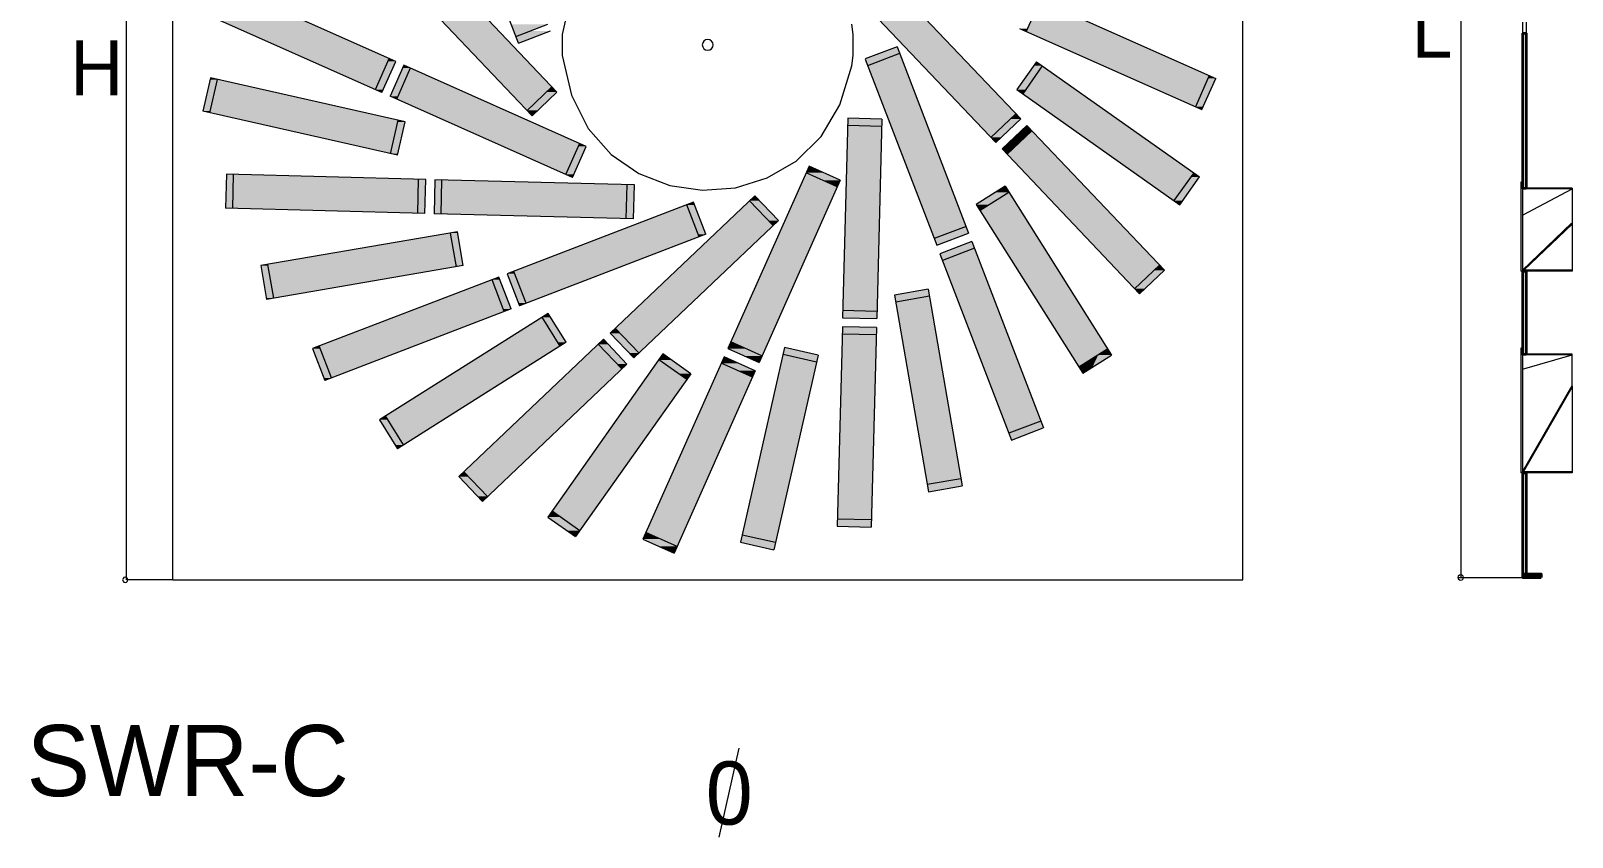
# Model space of a CAD drawing. Extents: x 0 to 239, y -13 to 288.
# Drawn here: x 18.6 to 168.9, y 136.7 to 215.4 of the extents above; entities that cross this region are included whole.
import ezdxf

# ---------------------------------------------------------------- set-up
doc = ezdxf.new("R2010")
doc.units = 0
for name, color, linetype in [('FILL', 8, 'Continuous'), ('GEOMETRY', 7, 'Continuous'), ('TEXT', 7, 'Continuous')]:
    doc.layers.add(name, color=color, linetype=linetype)

msp = doc.modelspace()

# ---------------------------------------------------------------- hatches: boundary and pattern name
at = {"layer": 'FILL'}
for points in [[(54.53, 220.71), (64.79, 209.89), (69.37, 209.89)], [(54.53, 220.71), (59.13, 220.71), (69.37, 209.89)], [(99.76, 218.07), (110.02, 207.27), (114.61, 207.27)], [(99.76, 218.07), (104.36, 218.07), (114.61, 207.27)], [(116.98, 218.35), (115.62, 215.3), (123.81, 215.3)], [(35.67, 216.96), (45.32, 212.67), (53.52, 212.67)], [(35.67, 216.96), (43.86, 216.96), (53.52, 212.67)], [(65.4, 216.01), (68.97, 216.01), (65.85, 214.82)], [(65.85, 214.82), (67.82, 214.82), (67.26, 215.36)], [(67.26, 215.36), (67.82, 214.82), (69.22, 215.36)], [(114.97, 215.58), (115.62, 215.31), (115.75, 215.58)], [(115.62, 215.3), (125.29, 211), (133.48, 211)], [(115.62, 215.3), (123.81, 215.3), (133.48, 211)], [(164.03, 200.02), (164.39, 200.02), (164.03, 215.13)], [(164.03, 215.13), (164.39, 200.02), (164.39, 215.13)], [(65.85, 214.82), (66.11, 214.17), (67.82, 214.82)], [(101.33, 213.15), (103.28, 213.15), (103.04, 213.8)], [(45.32, 212.67), (53.52, 212.67), (52.17, 209.63)], [(53.39, 212.37), (52.17, 209.63), (52.93, 209.63)], [(53.39, 212.37), (54.16, 212.37), (52.93, 209.63)], [(53.39, 212.37), (54.15, 212.37), (53.52, 212.67)], [(54.84, 211.74), (55.6, 211.74), (54.95, 212.02)], [(99.92, 212.61), (101.87, 212.61), (101.33, 213.15)], [(99.92, 212.61), (100.16, 211.95), (101.87, 212.61)], [(103.28, 213.15), (100.16, 211.95), (103.75, 211.95)], [(100.16, 211.95), (106.2, 196.28), (109.76, 196.28)], [(100.16, 211.95), (103.75, 211.95), (109.76, 196.28)], [(101.33, 213.15), (101.87, 212.61), (103.28, 213.15)], [(116.35, 211.95), (114.72, 209.63), (115.57, 209.63)], [(117.2, 211.95), (115.29, 209.22), (121.06, 209.22)], [(116.35, 211.95), (117.2, 211.95), (115.57, 209.63)], [(116.35, 211.95), (117.2, 211.95), (116.63, 212.35)], [(35.34, 207.53), (36.06, 207.53), (36.04, 210.61)], [(36.76, 210.61), (36.02, 207.36), (51.11, 207.36)], [(36.04, 210.61), (36.76, 210.61), (36.08, 210.78)], [(36.04, 210.61), (36.06, 207.53), (36.76, 210.61)], [(54.84, 211.74), (53.6, 208.98), (54.38, 208.98)], [(55.6, 211.74), (54.25, 208.7), (62.43, 208.7)], [(54.84, 211.74), (55.6, 211.74), (54.38, 208.98)], [(125.29, 211), (133.48, 211), (132.12, 207.96)], [(133.35, 210.72), (132.12, 207.96), (132.89, 207.96)], [(133.35, 210.72), (134.11, 210.72), (132.89, 207.96)], [(133.35, 210.72), (134.11, 210.72), (133.48, 211)], [(52.17, 209.63), (52.8, 209.33), (52.93, 209.63)], [(53.6, 208.98), (54.25, 208.7), (54.38, 208.98)], [(64.79, 209.89), (69.37, 209.89), (66.96, 207.6)], [(68.84, 209.39), (66.96, 207.6), (67.98, 207.6)], [(68.84, 209.39), (69.86, 209.39), (67.98, 207.6)], [(68.84, 209.39), (69.86, 209.39), (69.37, 209.89)], [(114.72, 209.63), (115.29, 209.22), (115.57, 209.63)], [(115.29, 209.22), (126.19, 201.52), (131.96, 201.52)], [(115.29, 209.22), (121.06, 209.22), (131.96, 201.52)], [(35.34, 207.53), (36.02, 207.36), (36.06, 207.53)], [(54.25, 208.7), (63.92, 204.39), (72.1, 204.39)], [(54.25, 208.7), (62.43, 208.7), (72.1, 204.39)], [(66.96, 207.6), (67.44, 207.08), (67.98, 207.6)], [(132.12, 207.96), (132.75, 207.68), (132.89, 207.96)], [(39.27, 206.64), (54.38, 206.64), (36.02, 207.36)], [(36.02, 207.36), (54.38, 206.64), (51.11, 207.36)], [(39.27, 206.64), (54.38, 206.64), (53.64, 203.37)], [(53.64, 203.37), (54.36, 203.37), (54.34, 206.47)], [(54.34, 206.47), (55.07, 206.47), (54.38, 206.64)], [(54.34, 206.47), (54.36, 203.37), (55.07, 206.47)], [(98.2, 206.04), (97.73, 188.08), (101.07, 188.08)], [(98.2, 206.04), (101.54, 206.04), (98.22, 206.14)], [(98.2, 206.04), (101.54, 206.04), (101.07, 188.08)], [(98.22, 206.75), (101.56, 206.75), (98.24, 206.84)], [(98.22, 206.14), (101.54, 206.14), (98.22, 206.75)], [(98.22, 206.75), (101.54, 206.14), (101.56, 206.75)], [(98.22, 206.14), (101.54, 206.04), (101.54, 206.14)], [(110.02, 207.27), (114.61, 207.27), (112.19, 204.97)], [(114.08, 206.77), (112.19, 204.97), (113.21, 204.97)], [(114.08, 206.77), (115.09, 206.77), (113.21, 204.97)], [(114.08, 206.77), (115.09, 206.77), (114.61, 207.27)], [(115.16, 205.62), (116.18, 205.62), (115.7, 206.12)], [(112.19, 204.97), (112.67, 204.47), (113.21, 204.97)], [(115.16, 205.62), (113.29, 203.84), (114.31, 203.84)], [(116.18, 205.62), (113.77, 203.32), (118.35, 203.32)], [(115.16, 205.62), (116.18, 205.62), (114.31, 203.84)], [(53.64, 203.37), (54.32, 203.22), (54.36, 203.37)], [(63.92, 204.39), (72.1, 204.39), (70.75, 201.35)], [(71.97, 204.09), (70.75, 201.35), (71.51, 201.35)], [(71.97, 204.09), (72.73, 204.09), (71.51, 201.35)], [(71.97, 204.1), (72.73, 204.1), (72.1, 204.39)], [(113.29, 203.84), (113.77, 203.32), (114.31, 203.84)], [(113.77, 203.32), (124.01, 192.51), (128.62, 192.51)], [(113.77, 203.32), (118.35, 203.32), (128.62, 192.51)], [(94.17, 201.52), (93.56, 200.16), (97.21, 200.16)], [(94.17, 201.52), (95.9, 201.52), (94.45, 202.15)], [(95.77, 200.79), (97.49, 200.79), (94.17, 201.52)], [(94.17, 201.52), (97.49, 200.79), (95.9, 201.52)], [(126.19, 201.52), (131.96, 201.52), (130.03, 198.81)], [(131.68, 201.11), (132.53, 201.11), (131.96, 201.52)], [(37.55, 198.04), (38.25, 198.04), (37.64, 201.35)], [(37.64, 201.35), (38.34, 201.35), (37.64, 201.37)], [(37.64, 201.35), (38.25, 198.04), (38.34, 201.35)], [(38.32, 200.88), (38.25, 198.03), (56.31, 198.03)], [(38.32, 200.88), (56.38, 200.88), (38.34, 201.35)], [(38.32, 200.88), (56.38, 200.88), (56.31, 198.03)], [(56.31, 197.54), (57, 197.54), (56.38, 200.87)], [(56.38, 200.87), (57.09, 200.87), (56.38, 200.88)], [(56.38, 200.87), (57, 197.54), (57.09, 200.87)], [(57.89, 197.51), (58.57, 197.51), (57.96, 200.81)], [(57.96, 200.81), (58.66, 200.81), (57.96, 200.83)], [(57.96, 200.81), (58.57, 197.51), (58.66, 200.81)], [(58.65, 200.35), (58.57, 197.49), (76.65, 197.49)], [(58.65, 200.35), (76.72, 200.35), (58.66, 200.81)], [(58.65, 200.35), (76.72, 200.35), (76.65, 197.49)], [(70.75, 201.35), (71.38, 201.05), (71.51, 201.35)], [(76.63, 197.02), (77.34, 197.02), (76.72, 200.33)], [(76.72, 200.33), (77.43, 200.33), (76.72, 200.35)], [(76.72, 200.33), (77.34, 197.02), (77.43, 200.33)], [(93.56, 200.16), (86.82, 185.02), (90.48, 185.02)], [(93.56, 200.16), (97.21, 200.16), (90.48, 185.02)], [(95.77, 200.79), (97.21, 200.16), (97.49, 200.79)], [(112.64, 199.6), (113.94, 199.6), (113.57, 200.2)], [(131.68, 201.11), (130.03, 198.81), (130.9, 198.81)], [(131.68, 201.11), (132.53, 201.11), (130.9, 198.81)], [(82.53, 198.38), (83.29, 198.38), (83.2, 198.64)], [(88.66, 198.79), (86.11, 196.37), (90.96, 196.37)], [(88.66, 198.79), (89.62, 198.79), (89.18, 199.27)], [(88.66, 198.79), (90.49, 196.86), (91.46, 196.86)], [(88.66, 198.79), (89.62, 198.79), (91.46, 196.86)], [(112.64, 199.6), (110.74, 198.42), (112.06, 198.42)], [(110.74, 198.42), (111.13, 197.84), (112.06, 198.42)], [(113.94, 199.6), (111.13, 197.84), (115.07, 197.84)], [(112.64, 199.6), (113.94, 199.6), (112.06, 198.42)], [(130.03, 198.81), (130.6, 198.4), (130.9, 198.81)], [(37.54, 198.05), (38.25, 198.03), (38.25, 198.05)], [(38.25, 198.03), (56.31, 197.54), (56.31, 198.03)], [(56.31, 197.54), (57, 197.53), (57, 197.54)], [(57.89, 197.51), (58.57, 197.49), (58.57, 197.51)], [(58.57, 197.49), (76.63, 197.02), (76.65, 197.49)], [(82.53, 198.38), (74.44, 195.28), (83.74, 195.28)], [(76.63, 197.02), (77.34, 197.01), (77.34, 197.02)], [(82.53, 198.38), (83.63, 195.52), (84.39, 195.52)], [(82.53, 198.38), (83.29, 198.38), (84.39, 195.52)], [(111.13, 197.84), (119.63, 184.33), (123.59, 184.33)], [(111.13, 197.84), (115.07, 197.84), (123.59, 184.33)], [(59.48, 195.63), (41.68, 192.57), (60.02, 192.57)], [(59.48, 195.63), (60.21, 195.63), (60.17, 195.74)], [(59.48, 195.63), (60.04, 192.46), (60.74, 192.46)], [(59.48, 195.63), (60.21, 195.63), (60.74, 192.46)], [(86.11, 196.37), (75.55, 186.35), (80.4, 186.35)], [(86.11, 196.37), (90.96, 196.37), (80.4, 186.35)], [(83.63, 195.52), (83.74, 195.28), (84.39, 195.52)], [(90.49, 196.86), (90.96, 196.37), (91.46, 196.86)], [(106.2, 196.28), (109.76, 196.28), (106.64, 195.09)], [(106.64, 195.09), (108.61, 195.09), (108.05, 195.63)], [(108.05, 195.63), (110, 195.63), (109.76, 196.28)], [(108.05, 195.63), (108.61, 195.09), (110, 195.63)], [(74.44, 195.28), (65.68, 191.9), (74.98, 191.9)], [(74.44, 195.28), (83.74, 195.28), (74.98, 191.9)], [(106.64, 195.09), (106.9, 194.45), (108.61, 195.09)], [(107.22, 193.61), (109.17, 193.61), (108.61, 194.15)], [(110.58, 194.15), (107.46, 192.96), (111.04, 192.96)], [(108.61, 194.15), (110.58, 194.15), (110.32, 194.82)], [(108.61, 194.15), (109.17, 193.61), (110.58, 194.15)], [(41, 192.46), (41.07, 192.46), (41.7, 192.46)], [(41, 192.46), (41.53, 189.29), (42.26, 189.29)], [(41, 192.46), (41.7, 192.46), (42.26, 189.29)], [(41.07, 192.46), (41.7, 192.46), (41.68, 192.57)], [(41.07, 192.46), (41.7, 192.46)], [(41.72, 192.35), (60.06, 192.35), (41.68, 192.57)], [(41.68, 192.57), (60.06, 192.35), (60.02, 192.57)], [(60.04, 192.46), (60.06, 192.35), (60.67, 192.46)], [(60.04, 192.46), (60.67, 192.46)], [(60.04, 192.46), (60.67, 192.46), (60.74, 192.46)], [(107.22, 193.61), (107.46, 192.96), (109.17, 193.61)], [(107.46, 192.96), (113.47, 177.3), (117.05, 177.3)], [(107.46, 192.96), (111.04, 192.96), (117.05, 177.3)], [(124.01, 192.51), (128.62, 192.51), (126.2, 190.21)], [(128.08, 192.01), (129.1, 192.01), (128.62, 192.51)], [(41.72, 192.35), (60.06, 192.35), (42.26, 189.28)], [(63.55, 191.09), (55.45, 187.98), (64.73, 187.98)], [(63.55, 191.08), (64.31, 191.08), (64.2, 191.34)], [(63.55, 191.09), (64.64, 188.23), (65.4, 188.23)], [(63.55, 191.09), (64.31, 191.09), (65.4, 188.23)], [(65.03, 191.66), (65.77, 191.66), (65.68, 191.9)], [(65.03, 191.66), (66.12, 188.8), (66.87, 188.8)], [(65.03, 191.66), (65.77, 191.66), (66.87, 188.8)], [(65.68, 191.9), (74.98, 191.9), (66.87, 188.8)], [(128.08, 192.01), (126.2, 190.21), (127.22, 190.21)], [(128.08, 192.01), (129.1, 192.01), (127.22, 190.21)], [(164.03, 183.82), (164.39, 183.82), (164.03, 191.91)], [(164.03, 191.91), (164.39, 183.82), (164.39, 191.91)], [(102.8, 189.58), (106.18, 189.58), (106.08, 190.16)], [(102.82, 189.47), (106.2, 189.47), (102.8, 189.58)], [(102.8, 189.58), (106.2, 189.47), (106.18, 189.58)], [(102.82, 189.47), (102.93, 188.9), (106.2, 189.47)], [(102.93, 188.9), (106.31, 188.9), (106.2, 189.47)], [(126.2, 190.21), (126.69, 189.71), (127.22, 190.21)], [(41.54, 189.29), (41.55, 189.17), (42.26, 189.29)], [(55.45, 187.98), (46.69, 184.63), (55.99, 184.63)], [(55.45, 187.98), (64.73, 187.98), (55.99, 184.63)], [(64.64, 188.23), (64.74, 187.99), (65.4, 188.23)], [(66.12, 188.8), (66.22, 188.54), (66.87, 188.8)], [(97.71, 187.37), (101.05, 187.37), (97.73, 187.98)], [(97.73, 187.98), (101.07, 187.98), (97.73, 188.08)], [(97.73, 188.08), (101.07, 187.98), (101.07, 188.08)], [(97.73, 187.98), (101.05, 187.37), (101.07, 187.98)], [(102.93, 188.9), (105.88, 171.67), (109.26, 171.67)], [(102.93, 188.9), (106.31, 188.9), (109.26, 171.67)], [(68.43, 187.43), (63.95, 184.61), (70.19, 184.61)], [(68.43, 187.43), (69.24, 187.43), (69, 187.8)], [(68.43, 187.43), (69.97, 184.98), (70.78, 184.98)], [(68.43, 187.43), (69.24, 187.43), (70.78, 184.98)], [(97.68, 185.8), (101, 185.8), (97.7, 186.41)], [(97.7, 186.41), (101.02, 186.41), (97.7, 186.5)], [(97.7, 186.41), (101, 185.8), (101.02, 186.41)], [(97.71, 187.37), (101.05, 187.3), (101.05, 187.37)], [(69.97, 184.98), (70.19, 184.61), (70.78, 184.98)], [(73.9, 184.79), (74.87, 184.79), (74.42, 185.28)], [(75.05, 185.87), (76.02, 185.87), (75.55, 186.35)], [(75.05, 185.87), (76.89, 183.94), (77.86, 183.94)], [(75.05, 185.87), (76.02, 185.87), (77.86, 183.94)], [(75.55, 186.35), (80.4, 186.35), (77.86, 183.94)], [(86.54, 184.37), (88.27, 184.37), (86.82, 185.02)], [(86.82, 185.02), (90.48, 185.02), (89.86, 183.66)], [(97.68, 185.72), (97.2, 167.74), (100.54, 167.74)], [(97.68, 185.8), (101, 185.72), (101, 185.8)], [(97.68, 185.72), (101, 185.72), (97.68, 185.8)], [(97.68, 185.72), (101, 185.72), (100.54, 167.74)], [(46.03, 184.37), (46.79, 184.37), (46.69, 184.63)], [(46.03, 184.37), (47.12, 181.51), (47.88, 181.51)], [(46.03, 184.37), (46.79, 184.37), (47.88, 181.51)], [(46.69, 184.63), (55.99, 184.63), (47.88, 181.51)], [(63.95, 184.61), (53.15, 177.8), (59.39, 177.8)], [(63.95, 184.61), (70.19, 184.61), (59.39, 177.8)], [(73.9, 184.79), (71.36, 182.38), (76.2, 182.38)], [(73.9, 184.79), (75.74, 182.86), (76.71, 182.86)], [(73.9, 184.79), (74.87, 184.79), (76.71, 182.86)], [(76.89, 183.94), (77.36, 183.46), (77.86, 183.94)], [(79.8, 183.27), (81.03, 183.27), (80.21, 183.85)], [(85.89, 182.94), (87.62, 182.94), (86.17, 183.57)], [(88.14, 183.66), (89.86, 183.66), (86.54, 184.37)], [(86.54, 184.37), (89.86, 183.66), (88.27, 184.37)], [(88.14, 183.66), (89.58, 183.01), (89.86, 183.66)], [(91.76, 183.05), (95.17, 183.05), (91.92, 183.79)], [(91.92, 183.79), (95.1, 183.79), (92.07, 184.48)], [(92.15, 183.73), (95.34, 183.73), (91.92, 183.79)], [(91.92, 183.79), (95.34, 183.73), (95.1, 183.79)], [(92.15, 183.73), (95.17, 183.05), (95.34, 183.73)], [(119.63, 184.33), (123.59, 184.33), (120.77, 182.55)], [(122.64, 183.73), (120.77, 182.55), (122.08, 182.55)], [(122.64, 183.73), (123.96, 183.73), (122.08, 182.55)], [(122.64, 183.73), (123.96, 183.73), (123.59, 184.33)], [(71.36, 182.38), (60.8, 172.36), (65.64, 172.36)], [(71.36, 182.38), (76.2, 182.38), (65.64, 172.36)], [(75.74, 182.86), (76.2, 182.38), (76.71, 182.86)], [(79.8, 183.27), (78.45, 181.34), (82.53, 181.34)], [(79.8, 183.27), (81.72, 181.92), (82.94, 181.92)], [(79.8, 183.27), (81.03, 183.27), (82.94, 181.92)], [(81.72, 181.92), (82.53, 181.34), (82.94, 181.92)], [(85.89, 182.94), (85.3, 181.58), (88.94, 181.58)], [(87.51, 182.21), (89.21, 182.21), (85.89, 182.94)], [(85.89, 182.94), (89.21, 182.21), (87.62, 182.94)], [(87.51, 182.21), (88.94, 181.58), (89.21, 182.21)], [(91.76, 183.05), (87.93, 166.18), (91.35, 166.18)], [(91.76, 183.05), (95.17, 183.05), (91.35, 166.18)], [(120.77, 182.55), (121.14, 181.97), (122.08, 182.55)], [(47.12, 181.51), (47.23, 181.25), (47.88, 181.51)], [(78.45, 181.34), (69.39, 168.52), (73.46, 168.52)], [(78.45, 181.34), (82.53, 181.34), (73.46, 168.52)], [(85.3, 181.58), (78.54, 166.44), (82.2, 166.44)], [(85.3, 181.58), (88.94, 181.58), (82.2, 166.44)], [(52.56, 177.43), (53.38, 177.43), (53.15, 177.8)], [(52.56, 177.43), (54.1, 174.98), (54.92, 174.98)], [(52.56, 177.43), (53.37, 177.43), (54.92, 174.98)], [(53.15, 177.8), (59.39, 177.8), (54.92, 174.98)], [(113.47, 177.3), (117.05, 177.3), (113.94, 176.11)], [(113.94, 176.11), (115.88, 176.11), (115.35, 176.64)], [(113.94, 176.11), (114.2, 175.44), (115.88, 176.11)], [(115.35, 176.65), (117.29, 176.65), (117.05, 177.3)], [(115.35, 176.65), (115.88, 176.11), (117.29, 176.65)], [(54.1, 174.98), (54.32, 174.6), (54.92, 174.98)], [(60.3, 171.88), (61.26, 171.88), (60.8, 172.36)], [(60.3, 171.88), (62.14, 169.95), (63.1, 169.95)], [(60.3, 171.88), (61.26, 171.88), (63.1, 169.95)], [(60.8, 172.36), (65.64, 172.36), (63.1, 169.95)], [(105.88, 171.67), (105.97, 171.1), (109.26, 171.67)], [(105.97, 171.1), (109.37, 171.1), (109.26, 171.67)], [(164.03, 162.4), (164.39, 162.4), (164.03, 172.26)], [(164.03, 172.26), (164.39, 162.4), (164.39, 172.26)], [(62.14, 169.95), (62.6, 169.46), (63.1, 169.95)], [(106.01, 170.97), (109.39, 170.97), (105.97, 171.1)], [(105.97, 171.1), (109.39, 170.97), (109.37, 171.1)], [(106.01, 170.97), (106.1, 170.41), (109.39, 170.97)], [(68.98, 167.94), (70.19, 167.94), (69.39, 168.52)], [(69.39, 168.52), (73.46, 168.52), (72.1, 166.61)], [(68.98, 167.94), (70.9, 166.61), (72.1, 166.61)], [(68.98, 167.94), (70.19, 167.94), (72.1, 166.61)], [(97.18, 167.05), (100.52, 167.05), (97.2, 167.66)], [(97.18, 167.05), (100.52, 166.96), (100.52, 167.05)], [(97.2, 167.66), (100.54, 167.66), (97.2, 167.74)], [(97.2, 167.74), (100.54, 167.66), (100.54, 167.74)], [(97.2, 167.66), (100.52, 167.05), (100.54, 167.66)], [(70.9, 166.61), (71.69, 166.03), (72.1, 166.61)], [(78.26, 165.79), (79.99, 165.79), (78.54, 166.44)], [(79.86, 165.08), (81.58, 165.08), (78.26, 165.79)], [(78.26, 165.79), (81.59, 165.08), (79.99, 165.79)], [(78.54, 166.44), (82.2, 166.44), (81.59, 165.08)], [(87.79, 165.49), (90.96, 165.49), (87.93, 166.18)], [(88.01, 165.44), (91.18, 165.44), (87.79, 165.49)], [(87.79, 165.49), (91.18, 165.44), (90.96, 165.49)], [(87.93, 166.18), (91.18, 165.44), (91.35, 166.18)], [(88.01, 165.44), (91.03, 164.75), (91.18, 165.44)], [(79.86, 165.08), (81.31, 164.43), (81.59, 165.08)], [(164.03, 162.04), (165.83, 162.04), (164.03, 162.4)], [(164.03, 162.4), (165.83, 162.03), (165.83, 162.4)]]:
    msp.add_hatch(color=7, dxfattribs=at).paths.add_polyline_path(points)

# ---------------------------------------------------------------- linework, layer by layer
at = {"layer": 'GEOMETRY', "lineweight": 13}
for points in [[(158, 269.3), (158, 162.03)], [(32.4, 161.82), (27.91, 161.82), (27.91, 266.16)], [(71.27, 218.89), (70.39, 214.99), (70.38, 213.99), (70.39, 212.97), (71.28, 209.07), (72.91, 205.85), (75.16, 203.31), (77.86, 201.45), (80.88, 200.29), (84.07, 199.83), (87.29, 200.06), (90.38, 201.01), (93.21, 202.66), (95.62, 205.04), (97.47, 208.14), (98.63, 211.96), (98.74, 212.97), (98.77, 213.99), (98.77, 213.99), (98.74, 214.99), (98.63, 216.01)], [(164.03, 216.21), (164.03, 215.13)], [(164.03, 200.02), (164.03, 215.13)], [(164.39, 215.13), (164.03, 215.13)], [(164.39, 216.21), (164.39, 215.13)], [(164.39, 199.95), (164.39, 215.13)], [(163.86, 200.6), (163.86, 191.91)], [(168.86, 200.02), (164.03, 200.02)], [(164.03, 200.02), (164.39, 200.02)], [(164.03, 200.02), (164.03, 191.92)], [(168.86, 199.95), (164.03, 199.95)], [(164.03, 197.39), (168.87, 199.95)], [(168.86, 200.02), (168.86, 191.92)], [(164.03, 192.01), (168.81, 196.59)], [(164.16, 192.01), (168.86, 196.51)], [(168.86, 191.92), (164.03, 191.92), (163.86, 191.92)], [(168.86, 192.01), (164.03, 192.01)], [(164.03, 191.92), (164.03, 183.82)], [(164.03, 183.82), (164.03, 191.91)], [(164.39, 191.92), (164.39, 183.82)], [(164.39, 183.82), (164.39, 191.91)], [(163.86, 184.4), (163.86, 172.26)], [(163.86, 184.4), (164.03, 184.4)], [(164.03, 184.4), (163.86, 184.4)], [(164.03, 183.82), (164.03, 172.26), (163.86, 172.26)], [(164.03, 183.82), (164.39, 183.82)], [(168.86, 183.75), (164.03, 183.75)], [(164.03, 182.35), (168.87, 183.75)], [(168.86, 183.82), (164.39, 183.82)], [(168.86, 180.69), (168.86, 183.82)], [(164.03, 172.36), (168.87, 180.77)], [(168.86, 180.69), (168.86, 172.26), (164.03, 172.26)], [(164.12, 172.36), (168.86, 180.6)], [(168.86, 172.36), (164.03, 172.36)], [(164.03, 162.04), (164.03, 172.26)], [(164.03, 172.26), (164.39, 172.26)], [(164.39, 162.4), (164.39, 172.26)], [(165.83, 162.4), (164.39, 162.4)], [(165.83, 162.04), (165.83, 162.4)], [(157.76, 162.04), (164.03, 162.04)], [(165.83, 162.04), (164.03, 162.04)], [(87.6, 145.39), (85.64, 136.71)]]:
    msp.add_lwpolyline(points, dxfattribs=at)
at = {"layer": 'GEOMETRY', "lineweight": 20}
for points in [[(32.4, 161.82), (136.75, 161.82), (136.75, 266.16)], [(32.4, 161.82), (32.4, 266.16), (136.75, 266.16)]]:
    msp.add_lwpolyline(points, dxfattribs=at)
at = {"layer": 'GEOMETRY', "lineweight": 15}
for points in [[(66.11, 214.17), (59.13, 232.34)], [(69.86, 209.39), (56.46, 223.51), (54.04, 221.21)], [(67.44, 207.08), (54.04, 221.21)], [(54.15, 212.37), (36.38, 220.3), (35.02, 217.26)], [(101.71, 220.87), (115.09, 206.77)], [(99.27, 218.59), (112.67, 204.47), (115.09, 206.77)], [(116.98, 218.35), (115.62, 215.3)], [(116.33, 218.63), (134.11, 210.72)], [(52.8, 209.33), (35.02, 217.26)], [(65.85, 214.82), (68.97, 216.01)], [(66.11, 214.17), (69.23, 215.36)], [(114.97, 215.58), (132.75, 207.68), (134.11, 210.72)], [(103.04, 213.8), (99.92, 212.62)], [(103.04, 213.8), (110, 195.63)], [(52.17, 209.63), (53.52, 212.67)], [(52.8, 209.33), (54.15, 212.37)], [(72.73, 204.09), (54.95, 212.02), (53.6, 208.98)], [(99.92, 212.61), (106.9, 194.44), (110, 195.63)], [(103.28, 213.15), (100.16, 211.95)], [(116.63, 212.35), (114.72, 209.63)], [(117.2, 211.95), (115.29, 209.22)], [(116.63, 212.35), (132.53, 201.11)], [(55.07, 206.47), (36.08, 210.78), (35.34, 207.53)], [(36.02, 207.36), (36.76, 210.61)], [(54.25, 208.7), (55.6, 211.74)], [(133.48, 211), (132.12, 207.96)], [(71.38, 201.05), (53.6, 208.98)], [(66.96, 207.6), (69.37, 209.89)], [(67.44, 207.08), (69.86, 209.39)], [(114.72, 209.63), (130.6, 198.4), (132.53, 201.11)], [(54.32, 203.22), (35.34, 207.53)], [(53.64, 203.37), (54.38, 206.64)], [(54.32, 203.22), (55.06, 206.47)], [(98.23, 206.84), (97.71, 187.37), (101.05, 187.3)], [(101.54, 206.04), (98.22, 206.14)], [(101.56, 206.75), (98.23, 206.84)], [(101.56, 206.75), (101.05, 187.3)], [(114.61, 207.27), (112.19, 204.97)], [(115.7, 206.12), (113.29, 203.84)], [(115.7, 206.12), (129.1, 192.01)], [(116.18, 205.62), (113.77, 203.32)], [(70.75, 201.35), (72.1, 204.39)], [(71.38, 201.05), (72.73, 204.09)], [(113.29, 203.84), (126.68, 189.71), (129.1, 192.01)], [(94.45, 202.15), (86.54, 184.37), (89.59, 183.01)], [(97.21, 200.16), (94.17, 201.52)], [(97.49, 200.79), (94.45, 202.15)], [(131.96, 201.52), (130.03, 198.81)], [(57.09, 200.87), (37.64, 201.37), (37.54, 198.05)], [(38.25, 198.03), (38.34, 201.35)], [(56.31, 197.54), (56.38, 200.89)], [(57, 197.53), (57.09, 200.87)], [(77.43, 200.33), (57.96, 200.83), (57.89, 197.51)], [(58.57, 197.49), (58.66, 200.81)], [(76.63, 197.02), (76.72, 200.35)], [(77.34, 197.01), (77.43, 200.33)], [(97.49, 200.79), (89.59, 183.01)], [(113.57, 200.2), (110.74, 198.42)], [(113.57, 200.2), (123.96, 183.73)], [(83.2, 198.64), (65.03, 191.66), (66.22, 188.54)], [(89.18, 199.27), (75.05, 185.87), (77.36, 183.46)], [(84.39, 195.52), (83.2, 198.64)], [(90.96, 196.37), (88.66, 198.79)], [(91.46, 196.86), (89.18, 199.27)], [(110.74, 198.42), (121.14, 181.97), (123.96, 183.73)], [(113.94, 199.6), (111.13, 197.84)], [(57, 197.53), (37.54, 198.05)], [(77.34, 197.01), (57.89, 197.51)], [(83.74, 195.28), (82.53, 198.38)], [(60.17, 195.74), (41, 192.46), (41.55, 189.17)], [(60.06, 192.35), (59.48, 195.63)], [(60.74, 192.46), (60.17, 195.74)], [(84.39, 195.52), (66.22, 188.54)], [(91.46, 196.86), (77.36, 183.46)], [(109.76, 196.28), (106.64, 195.09)], [(110.32, 194.82), (107.22, 193.61)], [(110.58, 194.15), (107.46, 192.96)], [(110.32, 194.82), (117.3, 176.64)], [(60.74, 192.46), (41.55, 189.17)], [(42.26, 189.29), (41.68, 192.57)], [(107.22, 193.61), (114.2, 175.44), (117.29, 176.64)], [(128.62, 192.51), (126.2, 190.21)], [(64.2, 191.35), (46.03, 184.37), (47.23, 181.25)], [(64.73, 187.98), (63.55, 191.09)], [(65.4, 188.23), (64.2, 191.34)], [(66.87, 188.8), (65.68, 191.9)], [(106.08, 190.16), (102.8, 189.58)], [(102.8, 189.58), (106.1, 170.41), (109.39, 170.97)], [(106.2, 189.47), (102.93, 188.9)], [(106.08, 190.16), (109.39, 170.97)], [(65.4, 188.23), (47.23, 181.25)], [(101.07, 187.98), (97.73, 188.08)], [(69, 187.8), (52.56, 177.43), (54.32, 174.6)], [(70.19, 184.61), (68.43, 187.43)], [(70.78, 184.98), (69, 187.8)], [(97.7, 186.5), (97.18, 167.05), (100.52, 166.96)], [(101.02, 186.41), (97.7, 186.5)], [(101.02, 186.41), (100.52, 166.96)], [(70.78, 184.98), (54.32, 174.6)], [(74.42, 185.28), (60.3, 171.88), (62.6, 169.46)], [(76.7, 182.86), (74.42, 185.28)], [(77.86, 183.94), (75.55, 186.35)], [(89.86, 183.66), (86.82, 185.02)], [(101, 185.72), (97.68, 185.79)], [(47.88, 181.51), (46.69, 184.63)], [(80.21, 183.85), (68.98, 167.94), (71.69, 166.03)], [(76.2, 182.38), (73.9, 184.79)], [(86.17, 183.57), (78.26, 165.79), (81.31, 164.43)], [(82.94, 181.92), (80.21, 183.85)], [(89.21, 182.21), (86.17, 183.57)], [(92.07, 184.48), (87.78, 165.49), (91.03, 164.75)], [(95.34, 183.73), (91.03, 164.75)], [(95.17, 183.05), (91.92, 183.79)], [(95.34, 183.73), (92.07, 184.48)], [(123.59, 184.33), (120.77, 182.55)], [(76.7, 182.86), (62.6, 169.46)], [(82.94, 181.92), (71.69, 166.03)], [(82.53, 181.34), (79.8, 183.27)], [(89.21, 182.21), (81.31, 164.43)], [(88.94, 181.58), (85.89, 182.94)], [(54.92, 174.98), (53.15, 177.8)], [(117.05, 177.3), (113.94, 176.11)], [(63.1, 169.95), (60.8, 172.36)], [(109.26, 171.67), (105.97, 171.1)], [(72.1, 166.61), (69.39, 168.52)], [(100.54, 167.66), (97.2, 167.74)], [(81.59, 165.08), (78.54, 166.44)], [(91.18, 165.44), (87.93, 166.18)]]:
    msp.add_lwpolyline(points, dxfattribs=at)
at = {"layer": 'GEOMETRY', "lineweight": 35}
for points in [[(164.03, 215.13), (164.03, 200.02), (164.39, 200.02)], [(164.03, 215.13), (164.39, 215.13), (164.39, 200.02)], [(164.03, 191.91), (164.03, 183.82), (164.39, 183.82)], [(164.03, 191.91), (164.39, 191.91), (164.39, 183.82)], [(164.03, 172.26), (164.03, 162.4), (164.39, 162.4)], [(164.03, 172.26), (164.39, 172.26), (164.39, 162.4)], [(164.03, 162.4), (164.03, 162.04), (165.83, 162.04)], [(164.03, 162.4), (165.83, 162.4), (165.83, 162.04)]]:
    msp.add_lwpolyline(points, dxfattribs=at)
at = {"layer": 'GEOMETRY', "lineweight": 20}
msp.add_lwpolyline([(85.09, 213.99), (85.06, 214.19), (84.95, 214.36), (84.78, 214.47), (84.57, 214.51), (84.37, 214.47), (84.2, 214.36), (84.09, 214.19), (84.04, 213.99), (84.09, 213.79), (84.2, 213.62), (84.37, 213.51), (84.57, 213.47), (84.78, 213.51), (84.95, 213.62), (85.06, 213.79), (85.09, 213.99)], close=True, dxfattribs=at)
at = {"layer": 'GEOMETRY', "lineweight": 13}
for points in [[(163.86, 200.6), (164.03, 200.6), (163.86, 200.6)], [(28.04, 161.82), (28.01, 161.95), (27.91, 162.04), (27.78, 162.08), (27.65, 162.04), (27.56, 161.95), (27.52, 161.82), (27.56, 161.69), (27.65, 161.58), (27.78, 161.56), (27.91, 161.58), (28.01, 161.69), (28.04, 161.82)], [(158.27, 162.04), (158.23, 162.17), (158.14, 162.26), (158.01, 162.3), (157.87, 162.26), (157.76, 162.17), (157.72, 162.04), (157.76, 161.9), (157.87, 161.81), (158.01, 161.77), (158.14, 161.81), (158.23, 161.9), (158.27, 162.04)]]:
    msp.add_lwpolyline(points, close=True, dxfattribs=at)

# ---------------------------------------------------------------- texts
at = {"layer": 'TEXT'}
for s, height, p in [('L', 5.35, (153.2, 212.75)), ('H', 5.35, (22.41, 209.08)), ('SWR-C', 6.936, (18.15, 140.72)), ('0', 6.16, (84.38, 137.94))]:
    msp.add_text(s, height=height, dxfattribs=at).set_placement(p)

doc.saveas('drawing.dxf')
